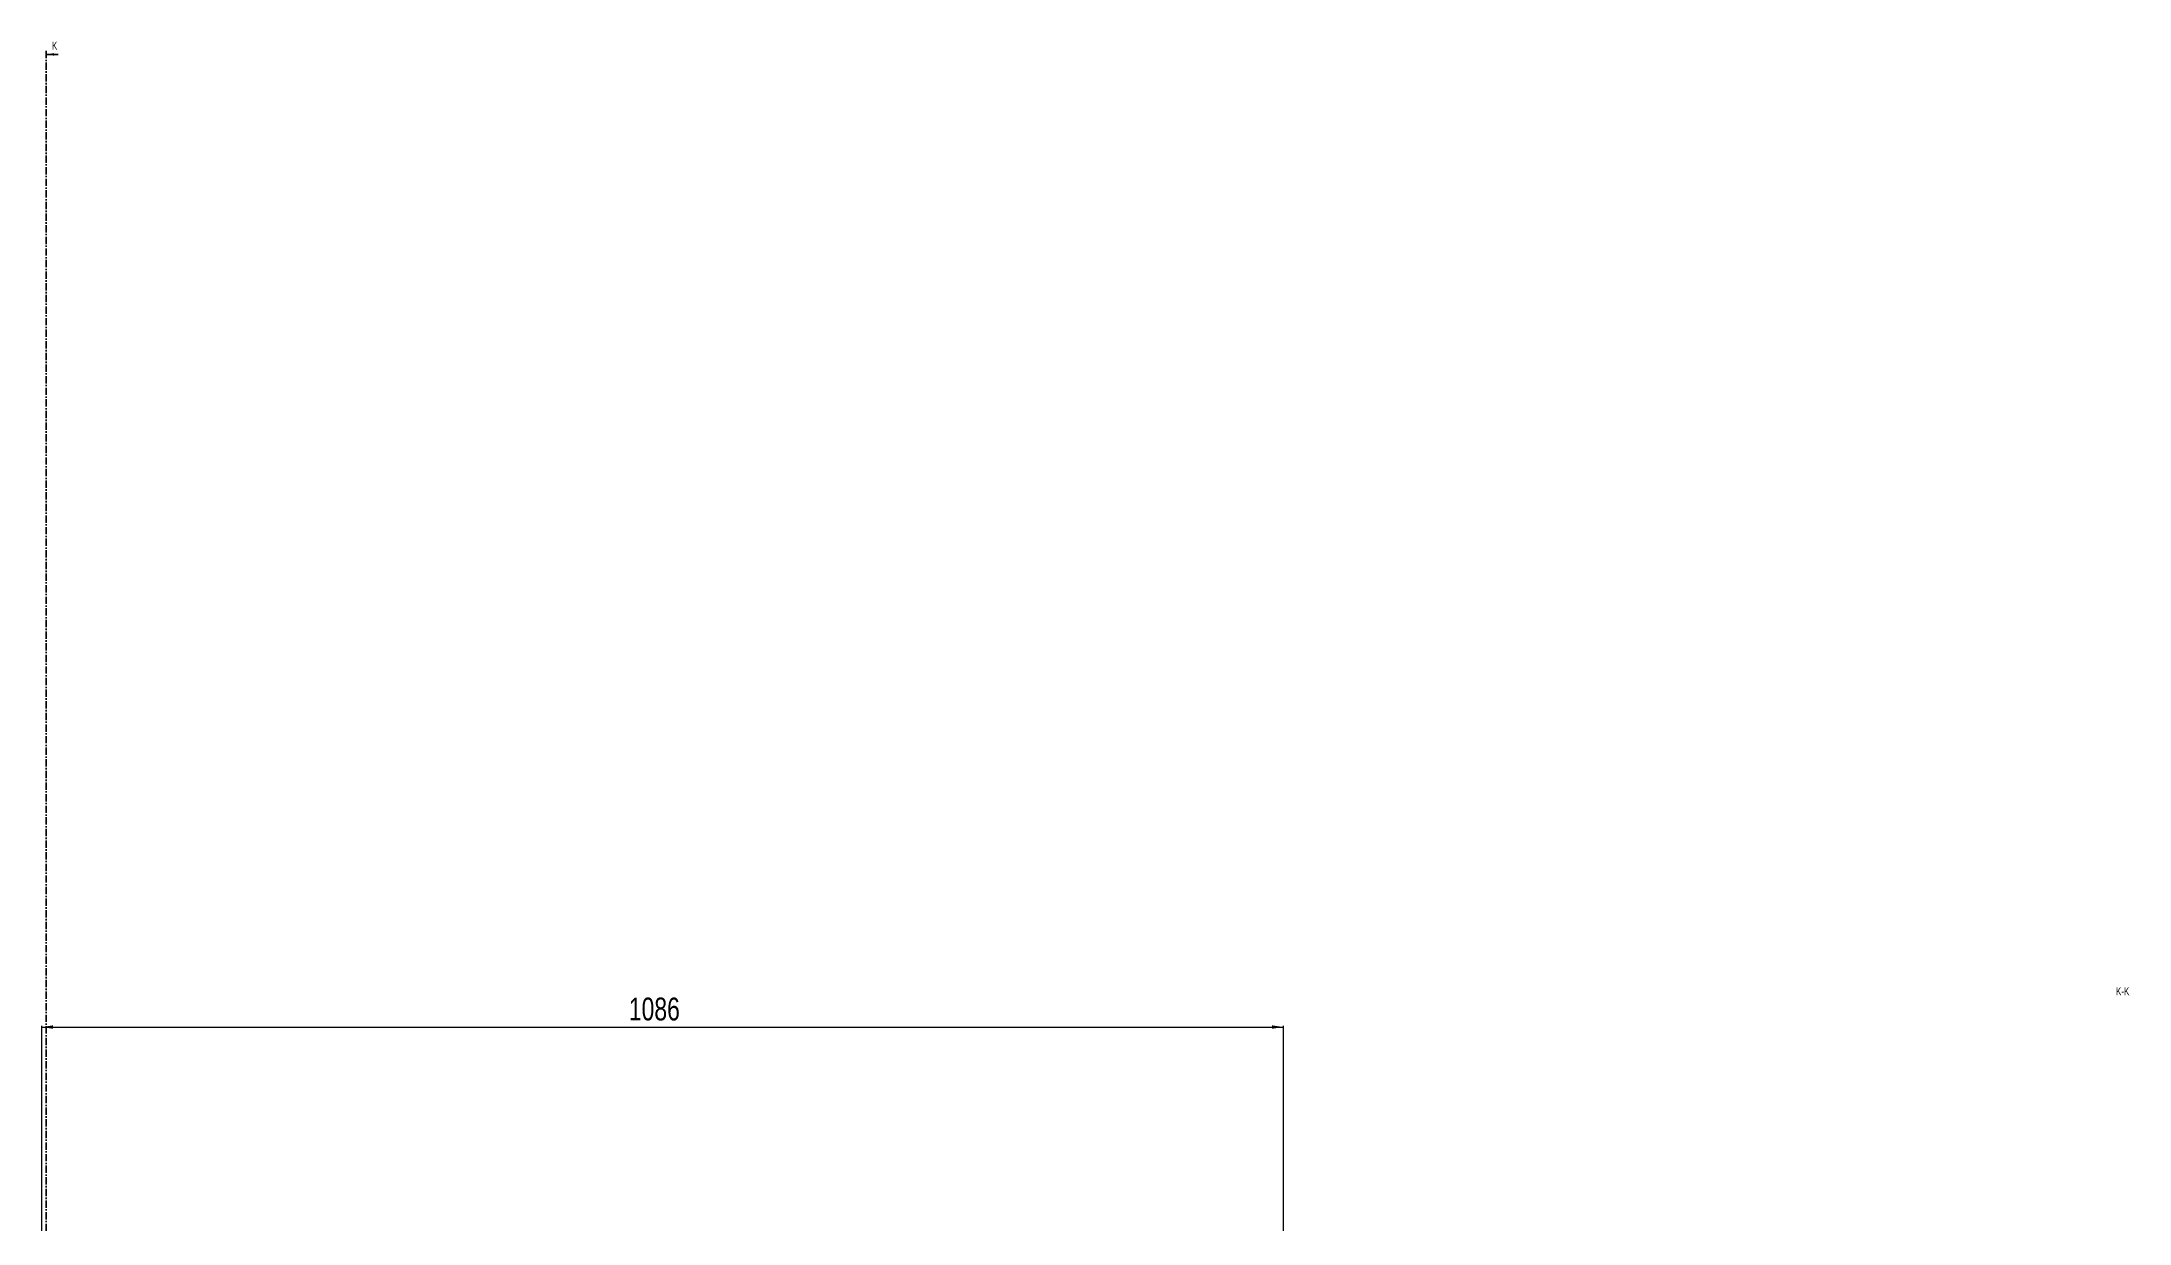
# Model space of a CAD drawing. Header units: millimetres. Extents: x -199 to 3056, y -2447 to 1507.
# Drawn here: x 1036 to 2862, y 473 to 1507 of the extents above; entities that cross this region are included whole.
import ezdxf

# ---------------------------------------------------------------- set-up
doc = ezdxf.new("R2010")
doc.units = ezdxf.units.MM
doc.linetypes.add('CENTER', pattern=[10.16, 6.35, -1.27, 1.27, -1.27])
doc.layers.add('FORMAT', color=7, linetype='Continuous')
doc.styles.add('SLDTEXTSTYLE0', font='TXT', dxfattribs={"width": 0.75})
doc.dimstyles.new('SLDDIMSTYLE0', dxfattribs={"dimtxt": 20, "dimasz": 10, "dimexe": 0, "dimexo": 0.0625, "dimgap": 5, "dimtad": 2, "dimdec": 1, "dimrnd": 1e-09, "dimzin": 12, "dimdsep": 46, "dimtxsty": 'SLDTEXTSTYLE0', "dimsah": 1, "dimcen": 0.09, "dimadec": 0, "dimazin": 3, "dimtfac": 1, "dimtofl": 0, "dimtmove": 0, "dimatfit": 3, "dimfxl": 0, "dimfrac": 2, "dimtolj": 1, "dimtzin": 12, "dimarcsym": 0})

# ---------------------------------------------------------------- blocks, each defined once
blk = doc.blocks.new('_D_4')
at = {"layer": 'FORMAT'}
for p, q in [((1036, 447.2), (1036, 646)), ((1036, 645), (2122, 645)), ((2122, 447.2), (2122, 646))]:
    blk.add_line(p, q, dxfattribs=at)
for points in [[(1036, 645), (1046, 643.5), (1046, 646.5)], [(2122, 645), (2112, 646.5), (2112, 643.5)]]:
    blk.add_solid(points, dxfattribs=at)
at = {"layer": 'FORMAT', "insert": (1549.5, 670.8), "char_height": 20, "attachment_point": 1, "style": 'SLDTEXTSTYLE0'}
blk.add_mtext('1086', dxfattribs=at)

msp = doc.modelspace()

# ---------------------------------------------------------------- linework, layer by layer
at = {"color": 7, "linetype": 'CENTER', "lineweight": 35}
msp.add_line((1039.75, 1499.09), (1039.75, -1103.67), dxfattribs=at)
at = {"color": 7, "linetype": 'Continuous', "lineweight": 35}
msp.add_line((1050.39, 1496.09), (1039.75, 1496.09), dxfattribs=at)
msp.add_solid([(1039.75, 1496.09), (1046.75, 1494.97), (1046.75, 1497.21)], dxfattribs=at)

# ---------------------------------------------------------------- texts
at = {"color": 7, "linetype": 'Continuous', "insert": (1044.92, 1507.17), "char_height": 7, "attachment_point": 1, "style": 'SLDTEXTSTYLE0'}
msp.add_mtext('K', dxfattribs=at)
at = {"layer": 'FORMAT', "insert": (2856.02, 679.8), "char_height": 7, "attachment_point": 2, "style": 'SLDTEXTSTYLE0'}
msp.add_mtext('K-K', dxfattribs=at)

# ---------------------------------------------------------------- dimensions: what is measured, and where the dimension line sits
at = {"layer": 'FORMAT'}
dim = msp.add_linear_dim(base=(2122.02, 645), p1=(1036.02, 447.21), p2=(2122.02, 447.21), angle=0, dimstyle='SLDDIMSTYLE0', dxfattribs=at)
dim.commit()
dim.dimension.update_dxf_attribs({"geometry": '_D_4', "text_midpoint": (1579.02, 645), "dimtype": 160})

doc.saveas('drawing.dxf')
